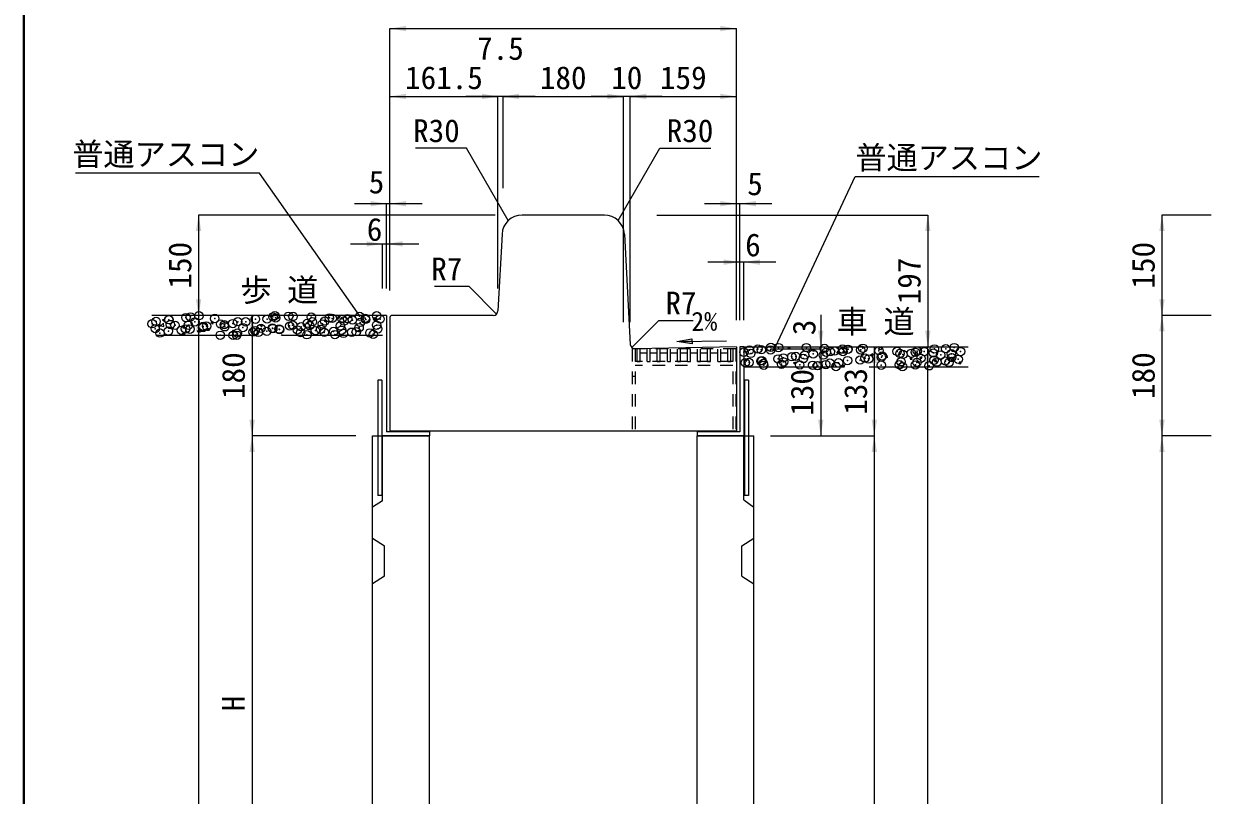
# Model space of a CAD drawing. Units: millimetres at full size. Extents: x 95 to 26200, y 7460 to 13400.
# Drawn here: x 18200 to 19975, y 11011 to 12164 of the extents above; entities that cross this region are included whole.
import ezdxf
from ezdxf.enums import TextEntityAlignment as Align

# ---------------------------------------------------------------- set-up
doc = ezdxf.new("R2010")
doc.units = ezdxf.units.MM
doc.header["$LTSCALE"] = 25
doc.header["$PDMODE"] = 32
doc.header["$PDSIZE"] = 12.5
doc.linetypes.add('DASHED', pattern=[7.5, 6, -1.5])
doc.linetypes.add('USER1', pattern=[1.35, 0.75, -0.6])
for name, color, linetype, lineweight in [('0_2', 7, 'Continuous', 20), ('プレート', 3, 'Continuous', 9), ('図枠', 7, 'Continuous', 5), ('寸法線', 7, 'Continuous', 13), ('引出線', 4, 'Continuous', 9), ('本体', 2, 'Continuous', 20), ('舗装・基礎', 7, 'Continuous', 20), ('ｸﾞﾚｰﾁﾝｸﾞ', 7, 'USER1', 9)]:
    doc.layers.add(name, color=color, linetype=linetype, lineweight=lineweight)
doc.layers.add('文字', color=7, linetype='Continuous')
doc.styles.add('ＭＳ ゴシック', font='')
doc.styles.get('ＭＳ ゴシック').set_extended_font_data('MS Gothic')

# ---------------------------------------------------------------- blocks, each defined once
blk = doc.blocks.new('filled_arrow')
at = {"color": 0, "linetype": 'Continuous', "lineweight": -2}
blk.add_solid([(7.5, 1.25), (0, 0), (7.5, -1.25)], dxfattribs=at)

msp = doc.modelspace()

# ---------------------------------------------------------------- hatches: boundary and pattern name
at = {"layer": '寸法線'}
msp.add_hatch(color=256, dxfattribs=at).paths.add_polyline_path([(19198.8, 11693.23), (19198.93, 11685.73), (19176.36, 11689.09)])

# ---------------------------------------------------------------- linework, layer by layer
at = {"layer": 'プレート', "lineweight": 20}
for p, q in [((18742.34, 11728.28), (18736.34, 11728.28)), ((18742.34, 11728.28), (18742.34, 11554.28)), ((19276.34, 11681.28), (19270.34, 11681.28)), ((19270.34, 11681.28), (19270.34, 11554.28)), ((19276.34, 11681.28), (19276.34, 11548.28)), ((18735.34, 11631.28), (18729.34, 11631.28)), ((18729.34, 11631.28), (18729.34, 11459.28)), ((18735.34, 11631.28), (18735.34, 11459.28)), ((19283.34, 11631.28), (19277.34, 11631.28)), ((19277.34, 11631.28), (19277.34, 11459.28)), ((19283.34, 11631.28), (19283.34, 11459.28)), ((18806.34, 11554.28), (18742.34, 11554.28)), ((18806.34, 11554.28), (18806.34, 11548.28)), ((19270.34, 11554.28), (19206.34, 11554.28)), ((19206.34, 11554.28), (19206.34, 11548.28)), ((18735.34, 11459.28), (18729.34, 11459.28)), ((19283.34, 11459.28), (19277.34, 11459.28))]:
    msp.add_line(p, q, dxfattribs=at)
at = {"layer": '図枠', "lineweight": 40}
for p in [(18200, 7799.96), (18200, 7659.96)]:
    msp.add_line(p, (18200, 13199.96), dxfattribs=at)
at = {"layer": '寸法線'}
for p, q in [((18747.34, 12156.98), (19265.34, 12156.98)), ((18747.34, 11765.28), (18747.34, 12156.98)), ((19265.34, 11721.09), (19265.34, 12156.98)), ((18747.34, 12055.56), (18908.84, 12055.56)), ((18747.34, 11765.28), (18747.34, 12055.56)), ((18964.34, 12055.56), (18860.84, 12055.56)), ((18908.84, 11768.28), (18908.84, 12055.56)), ((18908.84, 11768.28), (18908.84, 12055.56)), ((18916.34, 12055.56), (19096.34, 12055.56)), ((18916.34, 11918.28), (18916.34, 12055.56)), ((18916.34, 11918.28), (18916.34, 12055.56)), ((19154.34, 12055.56), (19048.34, 12055.56)), ((19096.34, 11718.28), (19096.34, 12055.56)), ((19096.34, 11718.28), (19096.34, 12055.56)), ((19106.34, 12055.56), (19265.34, 12055.56)), ((19106.34, 11718.28), (19106.34, 12055.56)), ((19106.34, 11718.28), (19106.34, 12055.56)), ((19265.34, 11721.09), (19265.34, 12055.56)), ((18694.34, 11895.3), (18795.34, 11895.3)), ((18742.34, 11768.28), (18742.34, 11895.3)), ((18747.34, 11765.28), (18747.34, 11895.3)), ((19217.34, 11895.3), (19318.34, 11895.3)), ((19265.34, 11721.09), (19265.34, 11895.3)), ((19270.34, 11721.18), (19270.34, 11895.3)), ((18461.34, 11878.28), (18461.34, 11728.28)), ((18904.81, 11878.28), (18461.34, 11878.28)), ((19146.34, 11878.28), (19551.34, 11878.28)), ((19551.34, 11878.28), (19551.34, 11681.28)), ((19901.34, 11878.28), (19901.34, 11728.28)), ((19974.96, 11878.28), (19901.34, 11878.28)), ((18688.34, 11835.16), (18790.34, 11835.16)), ((18736.34, 11768.28), (18736.34, 11835.16)), ((18742.34, 11768.28), (18742.34, 11835.16)), ((19324.34, 11807.91), (19222.34, 11807.91)), ((19270.34, 11721.18), (19270.34, 11807.91)), ((19276.34, 11721.28), (19276.34, 11807.91)), ((18710.34, 11728.28), (18461.34, 11728.28)), ((18461.34, 11728.28), (18461.34, 10098.28)), ((18710.34, 11728.28), (18461.34, 11728.28)), ((18541.34, 11728.28), (18541.34, 11548.28)), ((18710.34, 11728.28), (18541.34, 11728.28)), ((19391.34, 11729.28), (19391.34, 11630.28)), ((19901.34, 11728.28), (19901.34, 11548.28)), ((19974.96, 11728.28), (19901.34, 11728.28)), ((19974.96, 11728.28), (19901.34, 11728.28)), ((19316.34, 11681.28), (19551.34, 11681.28)), ((19316.34, 11681.28), (19391.34, 11681.28)), ((19316.34, 11681.28), (19471.34, 11681.28)), ((19316.34, 11681.28), (19551.34, 11681.28)), ((19471.34, 11681.28), (19471.34, 11548.28)), ((19551.34, 10098.28), (19551.34, 11681.28)), ((19316.34, 11678.28), (19391.34, 11678.28)), ((19316.34, 11678.28), (19391.34, 11678.28)), ((19391.34, 11678.28), (19391.34, 11548.28)), ((18541.34, 11548.28), (18541.34, 10748.28)), ((18681.34, 11548.28), (18541.34, 11548.28)), ((18696.34, 11548.28), (18541.34, 11548.28)), ((19316.34, 11548.28), (19391.34, 11548.28)), ((19316.34, 11548.28), (19471.34, 11548.28)), ((19331.34, 11548.28), (19471.34, 11548.28)), ((19471.34, 11548.28), (19471.34, 10098.28)), ((19974.96, 11548.28), (19901.34, 11548.28)), ((19901.34, 11548.28), (19901.34, 10098.28)), ((19974.96, 11548.28), (19901.34, 11548.28))]:
    msp.add_line(p, q, dxfattribs=at)
at = {"layer": '寸法線', "lineweight": 9}
msp.add_line((19176.36, 11689.09), (19250.38, 11690.37), dxfattribs=at)
at = {"layer": '寸法線'}
msp.add_lwpolyline([(19198.8, 11693.23), (19198.93, 11685.73), (19176.36, 11689.09)], close=True, dxfattribs=at)
at = {"layer": '引出線'}
for points in [[(18924.16, 11870.04), (18861.67, 11978.28), (18785.51, 11978.28)], [(19088.52, 11870.05), (19151, 11978.28), (19227.15, 11978.28)], [(18702.07, 11728.35), (18552.21, 11941.08), (18277.36, 11941.08)], [(19323.8, 11681.28), (19442.97, 11935.94), (19717.81, 11935.94)], [(18906.79, 11730.33), (18865.57, 11771.56), (18814.08, 11771.56)], [(19108.73, 11680.28), (19149.09, 11720.64), (19200.57, 11720.64)]]:
    msp.add_lwpolyline(points, dxfattribs=at)
at = {"layer": '本体'}
for p, q in [((19067.88, 11878.28), (18944.81, 11878.28)), ((18914.85, 11849.85), (18908.84, 11735.28)), ((19097.84, 11849.86), (19106.51, 11685.04)), ((18747.34, 11725.28), (18747.34, 11555.28)), ((18901.84, 11728.28), (18750.34, 11728.28)), ((19265.34, 11681.28), (19113.63, 11678.41)), ((19265.34, 11681.28), (19265.34, 11555.28)), ((19265.34, 11555.28), (18747.34, 11555.28)), ((18721.34, 11548.28), (18806.34, 11548.28)), ((18721.34, 10098.28), (18721.34, 11548.28)), ((18736.34, 11451.28), (18736.34, 11548.28)), ((18806.34, 11548.28), (18736.34, 11548.28)), ((18806.34, 10842.32), (18806.34, 11548.28)), ((19206.34, 11548.28), (19291.34, 11548.28)), ((19206.34, 10842.32), (19206.34, 11548.28)), ((19276.34, 11548.28), (19206.34, 11548.28)), ((19276.34, 11452.45), (19276.34, 11548.28)), ((19291.34, 10098.28), (19291.34, 11548.28)), ((18736.34, 11451.28), (18721.34, 11441.78)), ((19276.34, 11452.45), (19291.34, 11441.78)), ((18721.34, 11395.28), (18739.34, 11383.78)), ((19273.34, 11383.78), (19291.34, 11395.28)), ((18739.34, 11338.78), (18739.34, 11383.78)), ((19273.34, 11338.78), (19273.34, 11383.78)), ((18739.34, 11338.78), (18721.34, 11327.28)), ((19273.34, 11338.78), (19291.34, 11327.28))]:
    msp.add_line(p, q, dxfattribs=at)
for centre, radius, start, end in [((18944.81, 11848.28), 30, 90, 176.99773), ((19067.88, 11848.28), 30, 3.01279, 90), ((18901.84, 11735.28), 7, 270, 0), ((18750.34, 11725.28), 3, 90, 180), ((19113.5, 11685.41), 7, 183.01279, 271.08451)]:
    msp.add_arc(centre, radius, start, end, dxfattribs=at)
at = {"layer": '舗装・基礎', "color": 3}
for p, q in [((18736.34, 11728.28), (18391.63, 11728.28)), ((19276.34, 11681.28), (19611.66, 11681.28))]:
    msp.add_line(p, q, dxfattribs=at)
at = {"layer": '舗装・基礎'}
for p, q in [((18401.53, 11712.83), (18403.98, 11715.75)), ((18404.54, 11712.56), (18403.95, 11715.74)), ((18405.02, 11712.53), (18408.97, 11716.65)), ((18407.19, 11721.63), (18409.71, 11719.92)), ((18407.2, 11721.66), (18410.76, 11723.03)), ((18409.53, 11711.83), (18408.97, 11716.65)), ((18409.71, 11719.92), (18410.74, 11722.99)), ((18480.19, 11717.56), (18482.72, 11715.86)), ((18480.21, 11717.59), (18483.76, 11718.96)), ((18482.72, 11715.85), (18483.75, 11718.92)), ((18553.21, 11713.52), (18556.77, 11714.89)), ((18555.73, 11711.79), (18556.76, 11714.86)), ((18598.25, 11728.28), (18598.41, 11728.17)), ((18598.41, 11728.17), (18598.45, 11728.28)), ((18668.89, 11725.81), (18671.42, 11724.1)), ((18668.9, 11725.84), (18672.46, 11727.21)), ((18670.02, 11728.28), (18673.88, 11727.68)), ((18671.42, 11724.1), (18672.45, 11727.17)), ((18673.88, 11727.68), (18673.81, 11728.28)), ((18685.97, 11725.54), (18688.28, 11728.28)), ((18685.97, 11725.53), (18689.01, 11725.27)), ((18688.99, 11725.26), (18688.43, 11728.28)), ((18722.41, 11722.35), (18724.86, 11725.27)), ((18722.41, 11722.35), (18725.45, 11722.08)), ((18723.57, 11719.98), (18728.09, 11719.27)), ((18723.58, 11719.97), (18727.53, 11724.09)), ((18725.42, 11722.08), (18724.84, 11725.26)), ((18728.09, 11719.27), (18727.53, 11724.09)), ((18401.53, 11712.83), (18404.56, 11712.56)), ((18405.01, 11712.53), (18409.53, 11711.83)), ((18437.51, 11701.18), (18440.04, 11699.47)), ((18437.52, 11701.21), (18441.08, 11702.57)), ((18437.96, 11709.64), (18440.41, 11712.56)), ((18437.96, 11709.64), (18441, 11709.37)), ((18440.04, 11699.47), (18441.07, 11702.54)), ((18440.98, 11709.37), (18440.39, 11712.55)), ((18459.23, 11704.12), (18463.19, 11708.24)), ((18459.23, 11704.12), (18463.75, 11703.42)), ((18463.75, 11703.42), (18463.19, 11708.24)), ((18474.4, 11706.45), (18476.85, 11709.37)), ((18474.4, 11706.45), (18477.44, 11706.18)), ((18477.42, 11706.18), (18476.83, 11709.36)), ((18510.84, 11703.26), (18513.29, 11706.18)), ((18510.84, 11703.26), (18513.87, 11703)), ((18513.85, 11702.99), (18513.26, 11706.18)), ((18513.51, 11698.28), (18514.09, 11698.5)), ((18514.01, 11698.28), (18514.07, 11698.47)), ((18515.91, 11698.28), (18517.4, 11699.83)), ((18517.58, 11698.28), (18517.4, 11699.83)), ((18547.28, 11700.08), (18549.72, 11702.99)), ((18547.28, 11700.07), (18550.31, 11699.81)), ((18550.29, 11699.8), (18549.7, 11702.99)), ((18553.2, 11713.49), (18555.73, 11711.79)), ((18584.88, 11698.28), (18586.16, 11699.81)), ((18586.42, 11698.28), (18586.14, 11699.8)), ((18626.2, 11709.42), (18628.73, 11707.72)), ((18626.22, 11709.46), (18629.78, 11710.82)), ((18628.73, 11707.72), (18629.76, 11710.79)), ((18699.21, 11705.35), (18701.74, 11703.65)), ((18699.23, 11705.39), (18702.78, 11706.75)), ((18701.74, 11703.65), (18702.77, 11706.72)), ((19320.27, 11677.91), (19323.83, 11679.28)), ((19322.78, 11676.17), (19323.81, 11679.24)), ((19342.53, 11678.72), (19344.68, 11681.28)), ((19345.54, 11678.45), (19345.02, 11681.28)), ((19477.43, 11677.97), (19480.62, 11681.28)), ((19481.95, 11677.27), (19481.48, 11681.28)), ((19583.1, 11681.28), (19584.48, 11680.35)), ((19584.48, 11680.35), (19584.8, 11681.28)), ((19277.57, 11661.49), (19280.1, 11659.79)), ((19277.59, 11661.53), (19281.14, 11662.89)), ((19280.1, 11659.79), (19281.13, 11662.86)), ((19320.25, 11677.88), (19322.78, 11676.17)), ((19342.53, 11678.72), (19345.56, 11678.46)), ((19378.97, 11675.53), (19381.41, 11678.45)), ((19378.97, 11675.53), (19382, 11675.27)), ((19381.98, 11675.26), (19381.39, 11678.45)), ((19393.26, 11673.81), (19395.79, 11672.11)), ((19393.28, 11673.84), (19396.83, 11675.21)), ((19395.79, 11672.1), (19396.82, 11675.17)), ((19415.4, 11672.35), (19417.85, 11675.27)), ((19415.4, 11672.35), (19418.44, 11672.08)), ((19418.41, 11672.07), (19417.83, 11675.26)), ((19451.84, 11669.16), (19454.29, 11672.08)), ((19451.84, 11669.16), (19454.88, 11668.89)), ((19454.85, 11668.89), (19454.26, 11672.07)), ((19466.27, 11669.74), (19468.79, 11668.04)), ((19466.28, 11669.77), (19469.84, 11671.14)), ((19468.8, 11668.04), (19469.83, 11671.11)), ((19477.43, 11677.97), (19481.95, 11677.27)), ((19488.28, 11665.97), (19490.73, 11668.89)), ((19488.28, 11665.97), (19491.31, 11665.7)), ((19491.29, 11665.7), (19490.7, 11668.88)), ((19524.71, 11662.78), (19527.16, 11665.7)), ((19524.71, 11662.78), (19527.75, 11662.52)), ((19527.72, 11662.51), (19527.14, 11665.7)), ((19531.64, 11669.56), (19536.16, 11668.86)), ((19531.65, 11669.56), (19535.6, 11673.68)), ((19536.16, 11668.86), (19535.6, 11673.68)), ((19539.27, 11665.67), (19541.8, 11663.97)), ((19539.29, 11665.71), (19542.84, 11667.07)), ((19541.8, 11663.97), (19542.83, 11667.04)), ((19561.15, 11659.6), (19563.6, 11662.51)), ((19564.16, 11659.32), (19563.57, 11662.51)), ((19585.86, 11661.15), (19589.82, 11665.27)), ((19590.38, 11660.45), (19589.82, 11665.27)), ((19350.58, 11657.42), (19353.1, 11655.72)), ((19350.59, 11657.46), (19354.15, 11658.82)), ((19353.11, 11655.72), (19354.14, 11658.79)), ((19423.58, 11653.36), (19426.11, 11651.65)), ((19423.6, 11653.39), (19427.16, 11654.75)), ((19426.11, 11651.65), (19427.14, 11654.72)), ((19561.15, 11659.59), (19564.19, 11659.33)), ((19585.86, 11661.15), (19590.38, 11660.45)), ((19597.59, 11656.41), (19600.04, 11659.33)), ((19597.59, 11656.41), (19600.62, 11656.14)), ((19600.6, 11656.14), (19600.01, 11659.32))]:
    msp.add_line(p, q, dxfattribs=at)
at = {"layer": '舗装・基礎', "color": 3, "linetype": 'DASHED', "lineweight": 5}
for p, q in [((18736.34, 11698.28), (18391.63, 11698.28)), ((19276.34, 11651.28), (19611.66, 11651.28))]:
    msp.add_line(p, q, dxfattribs=at)
at = {"layer": '舗装・基礎'}
for p in [(18461.8, 11727.77), (18575.48, 11727.96), (18595.76, 11727.12), (18602.6, 11726.81), (18701.93, 11726.93), (18727.48, 11727.91), (18391.95, 11715.83), (18397.76, 11719.33), (18416.75, 11721.78), (18417, 11721.87), (18419.07, 11714.69), (18426.24, 11713.52), (18442.4, 11725.03), (18446.19, 11713.54), (18449.09, 11726.09), (18455.87, 11718.6), (18467.68, 11710.26), (18468.17, 11711.93), (18473.31, 11712.4), (18485.5, 11723.69), (18494.25, 11715.5), (18499.76, 11714.49), (18500.43, 11711.25), (18512.48, 11716.16), (18519.91, 11718.75), (18527.54, 11710.1), (18531.72, 11718.69), (18546.3, 11722.56), (18554.66, 11708.96), (18563.8, 11722.92), (18571.76, 11709.23), (18572.28, 11708.63), (18572.38, 11726.14), (18576.52, 11724.59), (18597.42, 11712.48), (18601.9, 11713.72), (18614.48, 11711.31), (18623.81, 11716.29), (18627.19, 11712.99), (18629.72, 11725.67), (18631.53, 11718.8), (18646.43, 11715.52), (18649.89, 11719.87), (18656.83, 11724.52), (18661.15, 11723.89), (18673.33, 11712.74), (18675.55, 11723.12), (18678.52, 11719.74), (18683.95, 11723.37), (18691.23, 11721.42), (18701.32, 11710.02), (18702.95, 11717.82), (18710.47, 11723.95), (18711.07, 11722.23), (18727.4, 11713.59), (18732.58, 11722.91), (18396.62, 11708.43), (18403.64, 11701.83), (18416.13, 11704.87), (18435.72, 11706.06), (18441.79, 11708.12), (18448.44, 11707.73), (18493.64, 11698.59), (18513.02, 11698.46), (18518.35, 11698.66), (18519.3, 11701.84), (18542.65, 11703.55), (18545.68, 11705.65), (18550.44, 11702.88), (18563.15, 11704.56), (18581.78, 11707.81), (18582.39, 11707.09), (18608.9, 11706.67), (18614.07, 11702.56), (18623.19, 11699.38), (18636.02, 11705.52), (18643.7, 11707.65), (18649.27, 11702.96), (18663.13, 11704.38), (18665.15, 11699.71), (18674.93, 11706.21), (18677.87, 11701.38), (18690.25, 11703.23), (18697.11, 11703.91), (18717.37, 11702.08), (18722.35, 11700.04), (18729.19, 11708.14), (19276.37, 11673.38), (19284.69, 11676.41), (19297.41, 11678.08), (19302.45, 11676.96), (19316.29, 11676.62), (19316.65, 11680.62), (19328.11, 11680.21), (19369.73, 11680.17), (19396.85, 11679.03), (19399.41, 11673.23), (19405.62, 11673.94), (19412.12, 11674.91), (19423.97, 11677.88), (19424.57, 11674.1), (19431.36, 11677.44), (19432.01, 11677.75), (19451.09, 11676.73), (19454.2, 11679.18), (19478.21, 11675.59), (19505.32, 11674.44), (19532.44, 11673.3), (19535.6, 11675.05), (19546.08, 11674.27), (19561.26, 11678.3), (19578.16, 11678.49), (19590.88, 11680.17), (19600.23, 11674.3), (19278.49, 11657.65), (19284.04, 11658.05), (19286.67, 11671.53), (19301.84, 11660.05), (19303.28, 11660.58), (19305.6, 11656.5), (19327.5, 11663.3), (19332.72, 11655.36), (19335.37, 11664.8), (19335.69, 11658.84), (19348.08, 11666.48), (19353.88, 11667.11), (19365.32, 11663.93), (19367.32, 11669.01), (19379.96, 11670.68), (19394.95, 11669.01), (19405.01, 11657.03), (19418, 11657.41), (19431.39, 11660.83), (19450.08, 11661.63), (19457.47, 11664.41), (19462.8, 11663.3), (19482.04, 11665.84), (19483.13, 11667.66), (19509.52, 11671.47), (19511.35, 11659.04), (19514.12, 11670.06), (19526.84, 11671.73), (19534.98, 11658.14), (19540.98, 11664.13), (19559.56, 11672.15), (19560.64, 11661.39), (19564.8, 11658.45), (19570.6, 11669.21), (19577.51, 11660.13), (19582.78, 11658.06), (19586.68, 11671.01), (19587.03, 11665.2), (19596.75, 11662.66), (19306.07, 11653.76), (19359.84, 11654.21), (19379.35, 11653.77), (19386.04, 11653.2), (19386.96, 11653.07), (19398.76, 11654.87), (19414.08, 11651.92), (19481.73, 11653.96), (19508.9, 11654.56), (19513.47, 11651.7), (19532.71, 11654.23), (19553.15, 11652.97)]:
    msp.add_point(p, dxfattribs=at)
at = {"layer": 'ｸﾞﾚｰﾁﾝｸﾞ'}
for p, q in [((19264.34, 11678.28), (19109.34, 11678.28)), ((19109.34, 11678.28), (19109.34, 11555.28)), ((19113.84, 11678.28), (19113.84, 11555.28)), ((19116.84, 11659.28), (19116.84, 11678.28)), ((19121.3, 11672.28), (19131.9, 11672.28)), ((19121.34, 11659.28), (19121.34, 11678.28)), ((19131.9, 11659.28), (19131.9, 11678.28)), ((19136.35, 11672.28), (19146.95, 11672.28)), ((19136.4, 11659.28), (19136.4, 11678.28)), ((19146.95, 11659.28), (19146.95, 11678.28)), ((19151.41, 11672.28), (19162.01, 11672.28)), ((19151.45, 11659.28), (19151.45, 11678.28)), ((19162.01, 11659.28), (19162.01, 11678.28)), ((19166.46, 11672.28), (19177.06, 11672.28)), ((19166.51, 11659.28), (19166.51, 11678.28)), ((19177.06, 11659.28), (19177.06, 11678.28)), ((19181.52, 11672.28), (19192.12, 11672.28)), ((19181.56, 11659.28), (19181.56, 11678.28)), ((19192.12, 11659.28), (19192.12, 11678.28)), ((19196.57, 11672.28), (19207.17, 11672.28)), ((19196.62, 11659.28), (19196.62, 11678.28)), ((19207.17, 11659.28), (19207.17, 11678.28)), ((19211.63, 11672.28), (19222.23, 11672.28)), ((19211.67, 11659.28), (19211.67, 11678.28)), ((19222.23, 11659.28), (19222.23, 11678.28)), ((19226.68, 11672.28), (19237.29, 11672.28)), ((19226.73, 11659.28), (19226.73, 11678.28)), ((19237.29, 11659.28), (19237.29, 11678.28)), ((19241.79, 11659.28), (19241.79, 11678.28)), ((19241.79, 11672.28), (19252.34, 11672.28)), ((19252.34, 11659.28), (19252.34, 11678.28)), ((19256.84, 11659.28), (19256.84, 11678.28)), ((19259.84, 11678.28), (19259.84, 11555.28)), ((19264.34, 11678.28), (19264.34, 11555.28)), ((19259.84, 11659.28), (19113.84, 11659.28)), ((19259.84, 11653.28), (19113.84, 11653.28)), ((19116.84, 11659.28), (19121.34, 11659.28)), ((19131.9, 11659.28), (19136.4, 11659.28)), ((19146.95, 11659.28), (19151.45, 11659.28)), ((19162.01, 11659.28), (19166.51, 11659.28)), ((19177.06, 11659.28), (19181.56, 11659.28)), ((19192.12, 11659.28), (19196.62, 11659.28)), ((19207.17, 11659.28), (19211.67, 11659.28)), ((19222.23, 11659.28), (19226.73, 11659.28)), ((19237.29, 11659.28), (19241.79, 11659.28)), ((19252.34, 11659.28), (19256.84, 11659.28)), ((19113.84, 11636.78), (19109.34, 11636.78))]:
    msp.add_line(p, q, dxfattribs=at)

# ---------------------------------------------------------------- block references
at = {"layer": '寸法線', "xscale": 3.2, "yscale": 3.2}
for p in [(18747.34, 12156.98), (18747.34, 12055.56), (18916.34, 12055.56), (18916.34, 12055.56), (19106.34, 12055.56), (19106.34, 12055.56), (18747.34, 11895.3), (19270.34, 11895.3), (18742.34, 11835.16), (19276.34, 11807.91)]:
    msp.add_blockref('filled_arrow', p, dxfattribs=at)
for p, rotation in [((19265.34, 12156.98), 180), ((18908.84, 12055.56), 180), ((18908.84, 12055.56), 180), ((19096.34, 12055.56), 180), ((19096.34, 12055.56), 180), ((19265.34, 12055.56), 180), ((18742.34, 11895.3), 180), ((19265.34, 11895.3), 180), ((18461.34, 11878.28), 270), ((19551.34, 11878.28), 270), ((19901.34, 11878.28), 270), ((18736.34, 11835.16), 180), ((19270.34, 11807.91), 180), ((18461.34, 11728.28), 90), ((19901.34, 11728.28), 90), ((18461.34, 11728.28), 270), ((18541.34, 11728.28), 270), ((19901.34, 11728.28), 270), ((19391.34, 11681.28), 90), ((19551.34, 11681.28), 90), ((19471.34, 11681.28), 270), ((19551.34, 11681.28), 270), ((19391.34, 11678.28), 270), ((19391.34, 11678.28), 270), ((18541.34, 11548.28), 90), ((19391.34, 11548.28), 90), ((19471.34, 11548.28), 90), ((19901.34, 11548.28), 90), ((18541.34, 11548.28), 270), ((19471.34, 11548.28), 270), ((19901.34, 11548.28), 270)]:
    msp.add_blockref('filled_arrow', p, dxfattribs=dict(at, rotation=rotation))
at = {"layer": '引出線', "xscale": 0.133, "yscale": 0.133}
for p, rotation in [((18924.16, 11870.04), 120), ((19088.52, 11870.05), 60), ((18702.07, 11728.35), 125.2), ((18906.79, 11730.33), 135), ((19108.73, 11680.28), 45), ((19323.8, 11681.28), 64.9)]:
    msp.add_blockref('filled_arrow', p, dxfattribs=dict(at, rotation=rotation))

# ---------------------------------------------------------------- texts
at = {"layer": '0_2', "style": 'ＭＳ ゴシック'}
msp.add_text('2%', height=28.48, rotation=1, dxfattribs=at).set_placement((19217.16, 11719.59), align=Align.MIDDLE_CENTER)
at = {"layer": '寸法線', "style": 'ＭＳ ゴシック'}
for s, p in [('7.5', (18912.59, 12127.34)), ('161.5', (18828.09, 12083.56)), ('180', (19006.34, 12083.56)), ('10', (19101.34, 12083.56)), ('159', (19185.84, 12083.56)), ('5', (18727.29, 11927.73)), ('5', (19293.09, 11925.05)), ('6', (18724.36, 11856.87)), ('6', (19289.94, 11833.69))]:
    msp.add_text(s, height=34.18, dxfattribs=at).set_placement(p, align=Align.MIDDLE_CENTER)
for s, p in [('150', (18433.34, 11803.28)), ('150', (19873.34, 11803.28)), ('197', (19523.34, 11779.78)), ('3', (19366.34, 11710.32)), ('180', (18513.34, 11638.28)), ('180', (19873.34, 11638.28)), ('130', (19363.34, 11613.28)), ('133', (19443.34, 11614.78)), ('H', (18513.34, 11148.28))]:
    msp.add_text(s, height=34.18, rotation=90, dxfattribs=at).set_placement(p, align=Align.MIDDLE_CENTER)
at = {"layer": '引出線', "style": 'ＭＳ ゴシック'}
for s, p in [('R30', (18851.67, 12021.48)), ('普通アスコン', (18552.21, 11986.29)), ('R7', (18855.57, 11814.76))]:
    msp.add_text(s, height=34.18, dxfattribs=at).set_placement(p, align=Align.TOP_RIGHT)
for s, p in [('R30', (19161, 12021.48)), ('普通アスコン', (19442.97, 11981.15)), ('R7', (19159.09, 11763.84))]:
    msp.add_text(s, height=34.18, dxfattribs=at).set_placement(p, align=Align.TOP_LEFT)
at = {"layer": '文字', "style": 'ＭＳ ゴシック'}
for s, p in [('歩 道', (18582.1, 11766.36)), ('車 道', (19473.33, 11719.15))]:
    msp.add_text(s, height=34.18, dxfattribs=at).set_placement(p, align=Align.MIDDLE_CENTER)

doc.saveas('drawing.dxf')
